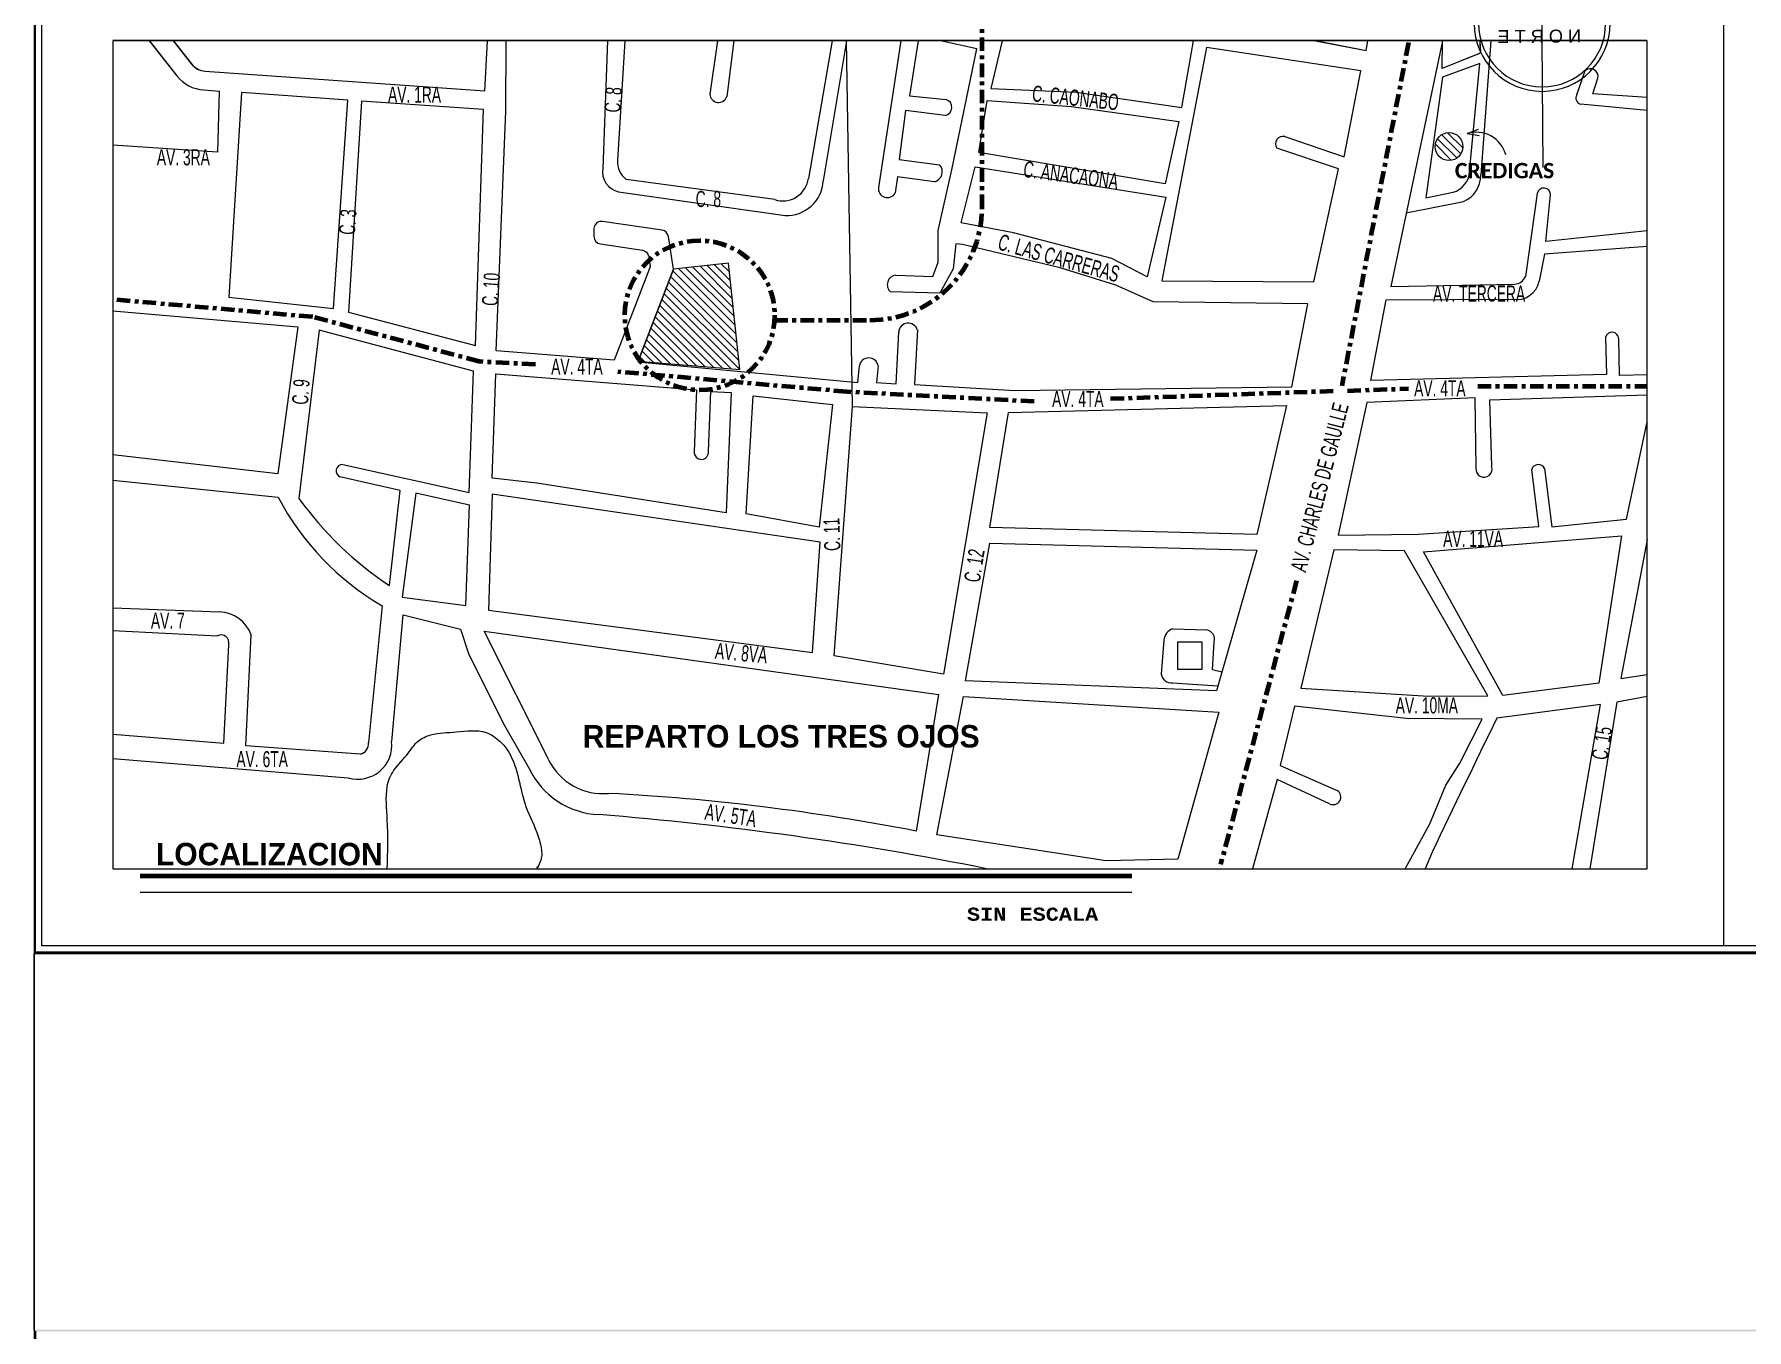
# Model space of a CAD drawing. Header units: metres. Extents: x -144 to 1000, y -717 to 29.
# Drawn here: x -24.19 to 21.32, y -599.13 to -564.7 of the extents above; entities that cross this region are included whole.
import ezdxf

# ---------------------------------------------------------------- set-up
doc = ezdxf.new("R2010")
doc.units = ezdxf.units.M
doc.linetypes.add('Dash Dot 3_16_', pattern=[0.595313, 0.357187, -0.119063, 0, -0.119063])
doc.layers.get('0').update_dxf_attribs({"color": 1})
for name, color, linetype, lineweight in [('4', 7, 'Continuous', 18), ('A-DETL', 1, 'Continuous', 9), ('A-DETL-GENF', 1, 'Continuous', 9), ('A-DETL-THIN', 1, 'Continuous', 9), ('AX-065-C-SOLAR$0$hatch_polil', 1, 'Continuous', 18), ('AX-065-C-SOLAR$0$TEXT50', 1, 'Continuous', 18), ('G-ANNO-TEXT', 2, 'Continuous', 9), ('G-ANNO-TTLB', 3, 'Continuous', 18), ('G-IMPT', 1, 'Continuous', 9)]:
    doc.layers.add(name, color=color, linetype=linetype, lineweight=lineweight)
doc.layers.add('UBICACION Y LOCALIZACION UPDATE_dwg', color=7, linetype='Continuous', lineweight=18, true_color=0x767676)
doc.styles.add('Arial', font='arial.ttf', dxfattribs={"height": 0.433594})
doc.styles.add('Arial Narrow_2', font='ARIALN.TTF', dxfattribs={"width": 0.75, "height": 0.008604})
doc.styles.add('Britannic Bold_B_7', font='', dxfattribs={"height": 0.006})
doc.styles.add('Calibri_B', font='calibrib.ttf', dxfattribs={"height": 0.165})
doc.styles.add('Courier New_B_10', font='courbd.ttf', dxfattribs={"height": 0.0035})
doc.styles.get('Britannic Bold_B_7').set_extended_font_data('Britannic Bold', bold=True)

# ---------------------------------------------------------------- blocks, each defined once
blk = doc.blocks.new('tarjeta de nathalie 00')
at = {"layer": 'G-IMPT', "lineweight": 9}
h = blk.add_hatch(color=3, dxfattribs=at)
h.paths.add_polyline_path([(-145.23888, -717.38489), (-145.21019, -717.38489), (-145.21019, -716.89355), (-145.21019, -716.79934), (-145.23888, -716.79934), (-145.23888, -716.89379)])
h.paths.add_polyline_path([(-145.20996, -716.7991), (-145.20996, -717.3851), (-145.2392, -717.3851), (-145.2392, -716.7991)])
h.paths.add_polyline_path([(-145.23902, -717.3868), (-145.20826, -717.3868), (-145.20826, -716.7974), (-145.2392, -716.7974), (-146.09866, -716.7974), (-146.09866, -717.3868)])
h.paths.add_polyline_path([(-145.20795, -716.79707), (-145.20795, -717.3871), (-146.09898, -717.3871), (-146.09898, -716.79707)])
at = {"layer": 'G-ANNO-TTLB'}
for p, q in [((-146.09898, -716.79707), (-146.09898, -717.3871)), ((-146.09898, -716.79707), (-146.09898, -717.38713)), ((-146.09866, -717.3868), (-146.09866, -716.7974)), ((-146.09696, -717.3851), (-146.09696, -716.7991)), ((-145.23902, -717.3868), (-146.09866, -717.3868))]:
    blk.add_line(p, q, dxfattribs=at)
at = {"layer": 'G-ANNO-TTLB', "color": 3}
for p, q in [((-145.20996, -717.3851), (-146.09696, -717.3851)), ((-146.09898, -717.3871), (-145.20795, -717.3871)), ((-146.09898, -717.38713), (-145.20795, -717.38713))]:
    blk.add_line(p, q, dxfattribs=at)
blk = doc.blocks.new('NORTE_dwg_AX-065-C-SOLAR$0$AX-NORTE-1554322-INDICE Y PORTADA')
at = {"lineweight": 18}
blk.add_hatch(color=256, dxfattribs=at).paths.add_polyline_path([(-57.554, -4.584), (-58.425, -4.584), (-58.425, -2.508), (-58.281, -2.483), (-58.135, -2.468), (-57.989, -2.463), (-57.844, -2.468), (-57.698, -2.483), (-57.554, -2.508)])
at = {"layer": 'AX-065-C-SOLAR$0$hatch_polil'}
for p, q in [((-57.989, -9.392), (-57.989, -1.111)), ((-58.425, -4.584), (-58.425, -2.508)), ((-57.554, -4.584), (-57.554, -2.508)), ((-55.088, -4.584), (-60.89, -4.584))]:
    blk.add_line(p, q, dxfattribs=at)
for radius in [2.268, 2.12]:
    blk.add_circle((-57.989, -4.584), radius, dxfattribs=at)
at = {"layer": 'AX-065-C-SOLAR$0$TEXT50', "insert": (-57.889, -4.797), "char_height": 0.4336, "width": 3.32895, "attachment_point": 2, "line_spacing_factor": 0.941778, "style": 'Arial'}
blk.add_mtext('N O R T E', dxfattribs=at)

msp = doc.modelspace()

# ---------------------------------------------------------------- block references
for p, xscale, yscale, zscale in [((14502.667, 70741.827), 99.43160266323505, 99.43160266323505, 99.43160266323505), ((18106.759, 88355.704), 124.1004357506149, 124.1004357506149, 124.1004357506149)]:
    msp.add_blockref('tarjeta de nathalie 00', p, dxfattribs=dict(xscale=xscale, yscale=yscale, zscale=zscale))

# ---------------------------------------------------------------- next in the draw order: linework, layer by layer
msp.add_line((-24.189, -589.125), (-24.189, -599.125))
at = {"layer": 'A-DETL', "color": 7, "linetype": 'Dash Dot 3_16_', "lineweight": 140}
for p, q in [((0.998, -569.316), (0.998, -559.129)), ((-4.521, -572.299), (-1.985, -572.299))]:
    msp.add_line(p, q, dxfattribs=at)
at = {"layer": 'A-DETL', "linetype": 'Dash Dot 3_16_', "lineweight": 140}
for p, q in [((12.328, -564.924), (10.557, -574.039)), ((-16.79, -572.213), (-22.034, -571.755)), ((-12.362, -573.4), (-16.79, -572.213)), ((-10.873, -573.478), (-12.362, -573.4)), ((-2.584, -574.203), (-8.68, -573.67)), ((2.381, -574.463), (-2.584, -574.203)), ((10.33, -574.186), (4.368, -574.394)), ((10.707, -574.172), (12.324, -574.116)), ((14.167, -574.052), (18.642, -574.052)), ((9.352, -579.229), (7.334, -586.76))]:
    msp.add_line(p, q, dxfattribs=at)
at = {"layer": 'A-DETL', "lineweight": 100}
msp.add_line((-21.376, -587.063), (4.974, -587.063), dxfattribs=at)
at = {"layer": 'A-DETL', "color": 7, "linetype": 'Dash Dot 3_16_', "lineweight": 140}
msp.add_circle((-6.506, -572.17), 1.989, dxfattribs=at)
msp.add_arc((-1.985, -569.316), 2.983, 270, 0, dxfattribs=at)
at = {"layer": 'A-DETL-GENF', "color": 1, "true_color": 0xff0000}
for p, q in [((13.717, -567.879), (13.21, -567.372)), ((13.769, -567.72), (13.369, -567.32)), ((13.463, -568.047), (13.042, -567.626)), ((13.613, -567.986), (13.103, -567.476)), ((13.182, -567.977), (13.112, -567.907)), ((-5.542, -572.665), (-7.22, -570.988)), ((-5.567, -572.43), (-7.07, -570.927)), ((-5.592, -572.194), (-6.879, -570.907)), ((-5.617, -571.958), (-6.688, -570.887)), ((-5.641, -571.722), (-6.497, -570.867)), ((-5.666, -571.487), (-6.306, -570.847)), ((-5.691, -571.251), (-6.115, -570.827)), ((-5.716, -571.015), (-5.925, -570.807)), ((-5.468, -573.372), (-7.395, -571.445)), ((-5.493, -573.137), (-7.337, -571.293)), ((-5.518, -572.901), (-7.278, -571.14)), ((-5.898, -573.575), (-7.571, -571.902)), ((-5.668, -573.594), (-7.512, -571.75)), ((-5.443, -573.608), (-7.454, -571.598)), ((-6.59, -573.516), (-7.746, -572.36)), ((-6.36, -573.535), (-7.688, -572.207)), ((-6.129, -573.555), (-7.629, -572.055)), ((-7.282, -573.457), (-7.922, -572.817)), ((-7.051, -573.477), (-7.863, -572.664)), ((-6.821, -573.496), (-7.805, -572.512)), ((-7.973, -573.398), (-8.097, -573.274)), ((-7.743, -573.418), (-8.039, -573.122)), ((-7.512, -573.437), (-7.98, -572.969))]:
    msp.add_line(p, q, dxfattribs=at)
at = {"layer": 'A-DETL-THIN'}
for p, q in [((20.702, -530.656), (20.702, -588.923)), ((-7.202, -570.941), (-8.14, -573.384)), ((-5.74, -570.787), (-7.202, -570.941)), ((-5.443, -573.613), (-5.74, -570.787)), ((-8.14, -573.384), (-5.443, -573.613)), ((-21.376, -587.498), (4.974, -587.498))]:
    msp.add_line(p, q, dxfattribs=at)
msp.add_circle((13.404, -567.685), 0.37, dxfattribs=at)
at = {"layer": 'G-ANNO-TEXT', "color": 1, "true_color": 0xff0000}
for q in [(14.19, -567.224), (14.208, -567.392)]:
    msp.add_line((13.885, -567.342), q, dxfattribs=at)
msp.add_arc((14.13, -568.118), 0.813, 15.2846, 107.4902, dxfattribs=at)
at = {"layer": 'UBICACION Y LOCALIZACION UPDATE_dwg', "lineweight": 18}
for p, q in [((-21.138, -564.871), (-20.4, -565.802)), ((-21.138, -564.873), (-20.4, -565.805)), ((-20.5, -564.871), (-20.008, -565.491)), ((-20.499, -564.873), (-20.007, -565.494)), ((-8.952, -564.873), (-9.083, -568.268)), ((-8.492, -564.873), (-8.689, -568.058)), ((-6.032, -564.873), (-6.233, -566.29)), ((-5.598, -564.873), (-5.782, -566.357)), ((-2.989, -564.873), (-3.619, -568.53)), ((-1.164, -564.873), (-1.756, -568.769)), ((14.514, -564.873), (14.248, -568.441)), ((16.804, -566.307), (17.024, -565.665)), ((18.668, -566.724), (16.911, -566.563)), ((-4.512, -569.095), (-8.463, -568.558)), ((-8.663, -568.885), (-4.237, -569.515)), ((12.27, -569.443), (13.789, -569.144)), ((15.75, -568.933), (15.434, -571.141)), ((-22.099, -576.553), (-17.707, -577.004)), ((-22.099, -579.945), (-19.263, -580.052)), ((-14.946, -579.887), (-15.308, -583.518)), ((-22.099, -580.542), (-19.32, -580.683)), ((6.063, -580.502), (6.967, -580.53)), ((5.83, -580.8), (5.755, -581.707)), ((6.06, -581.937), (7.263, -582.014)), ((-22.099, -583.942), (-15.843, -584.457)), ((12.954, -586.432), (12.771, -586.874))]:
    msp.add_line(p, q, dxfattribs=at)
at = {"layer": 'UBICACION Y LOCALIZACION UPDATE_dwg', "lineweight": 18, "flags": 128}
for points in [[(18.665, -564.871), (-22.099, -564.871)], [(18.668, -564.873), (-22.099, -564.873)], [(-22.099, -564.873), (-22.099, -586.874), (18.668, -586.874)], [(-19.65, -565.682), (-12.213, -566.203), (-12.147, -564.873)], [(-2.608, -564.873), (-3.225, -568.596)], [(-2.444, -574.592), (1.134, -574.758), (-0.031, -581.706), (-2.935, -581.219), (-2.444, -574.592), (-2.608, -564.873)], [(-1.296, -571.1), (-0.308, -571.137), (-0.171, -570.757), (-0.166, -569.912), (0.197, -568.303), (0.859, -565.089), (-0.108, -564.873)], [(-0.703, -564.873), (-0.927, -566.335), (0.039, -566.434)], [(1.53, -564.873), (1.234, -566.147), (3.497, -566.241), (6.306, -566.644), (6.616, -564.873)], [(9.044, -567.42), (10.617, -567.956), (11.058, -565.669), (6.957, -565.049), (5.778, -571.255), (9.816, -571.279), (10.472, -568.277), (8.828, -567.729)], [(9.854, -564.871), (11.2, -565.129), (11.25, -564.871)], [(9.856, -564.873), (11.202, -565.132), (11.252, -564.873)], [(13.232, -564.873), (11.857, -571.405), (15.157, -571.344)], [(14.222, -564.871), (14.236, -565.202), (13.221, -565.609), (13.229, -564.871)], [(14.225, -564.873), (14.238, -565.205), (13.224, -565.612), (13.232, -564.873)], [(18.668, -586.874), (18.668, -564.873)], [(13.949, -568.356), (14.226, -565.479), (13.235, -565.841), (12.788, -569.049), (13.512, -568.899)], [(18.668, -566.38), (17.227, -566.286), (17.362, -565.864)], [(-19.685, -566.181), (-19.273, -566.21), (-19.317, -567.834), (-22.099, -567.646)], [(0.018, -566.858), (-1.035, -566.724), (-1.202, -568.032), (-0.131, -568.168)], [(-0.271, -568.625), (-1.247, -568.486), (-1.308, -568.915)], [(18.668, -569.928), (15.98, -570.207), (16.101, -568.97)], [(-0.723, -572.556), (-0.794, -574.008), (1.87, -574.163), (9.232, -574.069), (9.65, -571.868), (5.546, -571.808), (4.555, -571.367), (3.075, -570.907), (0.474, -570.291), (0.303, -570.272), (0.227, -570.936), (-0.129, -571.585), (-1.438, -571.548)], [(18.668, -570.34), (15.944, -570.546), (15.798, -571.262)], [(17.563, -572.758), (17.586, -573.742), (11.326, -573.902), (11.738, -571.755), (15.096, -571.743)], [(-22.099, -572.052), (-17.187, -572.476), (-17.712, -576.384), (-22.099, -575.873)], [(-15.99, -576.134), (-12.63, -576.876), (-12.52, -573.658), (-16.62, -572.565), (-17.157, -577.033)], [(-1.766, -573.513), (-1.811, -573.951), (-1.282, -573.989), (-1.217, -572.615)], [(18.668, -573.754), (17.933, -573.766), (17.917, -572.79)], [(-6.275, -575.775), (-6.212, -574.197), (-5.668, -574.219), (-5.803, -577.421), (-10.834, -576.627), (-12.022, -576.498), (-11.922, -573.725), (-6.59, -574.147), (-6.653, -575.794)], [(-8.148, -573.406), (-2.305, -573.951), (-2.264, -573.51)], [(14.122, -576.228), (14.099, -574.36), (11.222, -574.483), (10.456, -578.013), (12.584, -577.986), (15.791, -577.783), (15.603, -576.268)], [(18.668, -574.292), (14.482, -574.424), (14.537, -576.182)], [(15.943, -576.238), (16.138, -577.793), (18.119, -577.587), (18.668, -575)], [(-14.753, -579.352), (-14.462, -576.827), (-16.066, -576.461)], [(18.668, -578.139), (17.972, -581.817), (18.668, -581.711)], [(-14.691, -583.49), (-14.386, -580.125), (-12.861, -580.506), (-12.64, -581.184), (-11.692, -583.068), (-11.038, -584.209)], [(-10.528, -583.966), (-12.237, -580.56), (-0.158, -582.244), (-0.75, -585.876)], [(-22.099, -583.303), (-19.155, -583.539), (-19.02, -580.923)], [(-15.529, -583.833), (-18.568, -583.605), (-18.422, -580.659)], [(6.195, -580.848), (6.838, -580.848), (6.838, -581.585), (6.202, -581.585), (6.202, -580.848)], [(7.367, -581.654), (7.116, -581.592), (7.163, -580.848)], [(18.668, -582.299), (17.867, -582.452), (17.147, -586.874)], [(12.242, -586.874), (12.898, -585.68), (13.322, -584.656), (13.69, -584.072), (14.282, -582.904), (12.276, -582.886), (9.301, -582.558), (8.921, -584.13), (10.433, -584.795)], [(16.677, -586.874), (17.432, -582.509), (14.679, -582.876)], [(10.232, -585.148), (8.84, -584.508), (8.183, -586.874)]]:
    msp.add_lwpolyline(points, dxfattribs=at)
at = {"layer": 'UBICACION Y LOCALIZACION UPDATE_dwg', "lineweight": 18}
msp.add_lwpolyline([(-8.14, -573.384), (-7.202, -570.941), (-7.338, -570.075, 0.328111), (-7.506, -569.908), (-9.087, -569.675, 0.457845), (-9.316, -569.873), (-9.316, -570.075, 0.371888), (-9.146, -570.273), (-8.03, -570.437, -0.328111), (-7.862, -570.604), (-7.828, -570.823, -0.131374), (-7.838, -570.925), (-8.775, -573.365), (-11.912, -573.109), (-11.66, -566.741), (-11.647, -564.898)], format="xyb", dxfattribs=at)
at = {"layer": 'UBICACION Y LOCALIZACION UPDATE_dwg', "lineweight": 18, "flags": 128}
for points in [[(-15.853, -566.45), (-18.681, -566.252), (-19.016, -571.684), (-16.241, -571.989)], [(-12.247, -566.702), (-15.491, -566.475), (-15.841, -572.089), (-12.466, -572.973)], [(1.133, -566.465), (3.371, -566.619), (6.225, -567.022), (5.858, -568.68), (0.908, -567.839)], [(0.444, -569.709), (0.812, -568.226), (5.879, -569.033), (5.38, -571.145), (4.443, -570.658), (1.833, -569.982)], [(-5.085, -574.31), (-2.977, -574.539), (-3.332, -577.801), (-5.27, -577.448)], [(1.702, -574.75), (9.085, -574.564), (8.299, -577.996), (1.206, -577.81)], [(-14.047, -576.895), (-14.413, -579.658), (-12.723, -579.882), (-12.621, -577.213)], [(-12.025, -576.922), (-12.12, -580.002), (-3.506, -581.13), (-3.306, -578.197)], [(1.206, -578.224), (8.299, -578.41), (7.224, -582.152), (0.557, -581.886)], [(12.727, -578.45), (17.988, -578.025), (17.39, -581.942), (14.831, -582.273)], [(12.225, -578.425), (10.347, -578.4), (9.471, -582.081), (12.864, -582.293), (14.433, -582.285)], [(0.502, -582.3), (7.285, -582.714), (6.196, -586.622), (4.292, -586.661), (-0.204, -585.975)]]:
    msp.add_lwpolyline(points, close=True, dxfattribs=at)
at = {"layer": 'UBICACION Y LOCALIZACION UPDATE_dwg', "lineweight": 18}
for centre, radius, start, end in [((-19.616, -565.181), 0.5, 218.4007, 265.9918), ((-19.615, -565.183), 0.5, 218.4007, 265.9918), ((17.156, -565.829), 0.21, 350.3916, 128.9905), ((-19.615, -565.183), 1.001, 218.4007, 265.9918), ((-6.002, -566.283), 0.232, 182.5535, 341.339), ((-0.025, -566.644), 0.219, 281.4003, 73.0138), ((16.941, -566.4), 0.165, 145.5282, 259.7888), ((8.998, -567.618), 0.204, 77.0063, 213.0742), ((-8.55, -568.356), 0.541, 170.5632, 257.9397), ((-8.11, -568.097), 0.58, 176.0789, 232.561), ((-0.34, -568.354), 0.279, 284.2567, 41.7579), ((13.355, -568.325), 0.595, 285.3403, 357.0615), ((-4.297, -568.447), 0.683, 251.5997, 353.0104), ((-4.19, -568.551), 0.966, 267.2278, 357.3145), ((-1.52, -568.804), 0.239, 171.6838, 332.3581), ((13.502, -568.456), 0.746, 292.6804, 1.1453), ((15.924, -568.965), 0.177, 358.5099, 169.6789), ((-1.262, -571.358), 0.26, 97.5656, 227.3244), ((15.205, -571.15), 0.603, 259.5618, 349.2831), ((15.112, -570.992), 0.355, 277.2146, 335.308), ((-0.965, -572.631), 0.253, 17.241, 176.3487), ((17.738, -572.801), 0.18, 3.311, 166.3019), ((-2.015, -573.554), 0.253, 9.4386, 169.9973), ((-6.463, -575.807), 0.191, 176.2064, 9.5179), ((-15.996, -576.305), 0.171, 88.0428, 245.7085), ((14.335, -576.258), 0.216, 172.0199, 20.6594), ((15.778, -576.315), 0.181, 24.8333, 165.0182), ((-11.297, -573.628), 7.245, 207.7712, 239.7588), ((-9.602, -571.605), 9.303, 215.6954, 236.38), ((-19.3, -580.988), 0.937, 20.533, 87.7722), ((6.17, -580.826), 0.341, 108.2164, 175.6489), ((6.927, -580.774), 0.247, 342.5947, 80.7632), ((-19.227, -580.875), 0.213, 346.9785, 115.9411), ((6.033, -581.656), 0.283, 190.4751, 275.3835), ((314.614, -730.585), 334.334, 153.78121, 154.4585), ((-15.587, -583.593), 0.901, 253.4857, 6.5745), ((-15.59, -583.555), 0.284, 282.5307, 7.4572), ((-9.095, -583.289), 2.15, 205.3552, 267.4911), ((-9.08, -583.276), 1.604, 205.4581, 275.8579), ((-12.018, -643.811), 59.02, 78.99423, 86.98755), ((10.328, -584.97), 0.203, 241.5208, 58.9851), ((-16.301, -674.095), 88.943, 78.70651, 85.41387)]:
    msp.add_arc(centre, radius, start, end, dxfattribs=at)
msp.add_open_spline([(-14.808, -586.874), (-14.796, -586.442), (-14.776, -585.716), (-14.866, -584.905), (-14.758, -584.461), (-14.573, -584.155), (-14.275, -583.868), (-14.027, -583.465), (-13.557, -583.254), (-12.945, -583.262), (-12.273, -583.143), (-11.813, -583.462), (-11.329, -584.074), (-11.273, -585.059), (-10.825, -585.848), (-10.692, -586.417), (-10.702, -586.629), (-10.852, -586.926), (-10.826, -586.839), (-10.818, -586.812)], degree=3, knots=[0, 0, 0, 0, 25.949209, 43.638744, 48.238108, 53.041701, 64.810814, 73.06204, 80.663091, 94.275708, 110.071789, 118.990364, 126.245463, 156.479287, 173.710254, 181.887581, 188.656982, 191.476346, 192.744386, 192.744386, 192.744386, 192.744386], dxfattribs=at)

# ---------------------------------------------------------------- next in the draw order: block references
at = {"xscale": -0.7961244896004952, "yscale": 0.7961244896004959, "zscale": 0.796124489600496, "rotation": 0.4650885941955085}
msp.add_blockref('NORTE_dwg_AX-065-C-SOLAR$0$AX-NORTE-1554322-INDICE Y PORTADA', (-30.315, -561.138), dxfattribs=at)

# ---------------------------------------------------------------- next in the draw order: texts
at = {"layer": '4', "attachment_point": 1, "line_spacing_factor": 0.974696, "style": 'Arial Narrow_2'}
for s, insert, char_height, width, rotation in [('C. CAONABO', (2.356, -566.057), 0.4277, 2.70932, 354.0053), ('C. 8', (-9.044, -566.763), 0.4277, 0.79284, 86.0489), ('C. ANACAONA', (2.132, -568.067), 0.42773, 2.97185, 352.4649), ('C. 3', (-16.096, -570.011), 0.4277, 0.79284, 86.0489), ('C. LAS CARRERAS', (1.502, -569.999), 0.42773, 3.88546, 344.5037), ('C. 10', (-12.298, -571.902), 0.4277, 1.03437, 86.0489), ('C. 9', (-17.342, -574.526), 0.4277, 0.79284, 86.0489), ('AV. CHARLES DE GAULLE', (9.187, -578.909), 0.42773, 5.40289, 75.5747), ('C. 11', (-3.193, -578.438), 0.4277, 1.03437, 91.9049), ('C. 12', (0.513, -579.222), 0.4277, 1.03437, 81.2853), ('AV. 8VA', (-6.072, -580.865), 0.4277, 1.63819, 354.6483), ('C. 15', (17.185, -583.938), 0.4277, 1.03437, 81.2853), ('AV. 5TA', (-6.327, -585.143), 0.4277, 1.61194, 351.574)]:
    msp.add_mtext(s, dxfattribs=dict(at, insert=insert, char_height=char_height, width=width, rotation=rotation))
for s, insert, char_height, width in [('AV. 1RA', (-14.788, -566.09), 0.4277, 1.6592), ('AV. 3RA', (-20.931, -567.756), 0.4277, 1.6592), ('C. 8', (-6.612, -568.864), 0.4277, 0.79284), ('AV. TERCERA', (12.979, -571.377), 0.42773, 2.87734), ('AV. 4TA', (-10.453, -573.318), 0.4277, 1.61194), ('AV. 4TA', (2.858, -574.18), 0.4277, 1.61194), ('AV. 4TA', (12.478, -573.898), 0.4277, 1.61194), ('AV. 11VA', (13.249, -577.894), 0.4277, 1.87972), ('AV. 7', (-21.089, -580.068), 0.4277, 1.06063), ('AV. 10MA', (11.988, -582.32), 0.4277, 1.95323), ('AV. 6TA', (-18.816, -583.748), 0.4277, 1.61194)]:
    msp.add_mtext(s, dxfattribs=dict(at, insert=insert, char_height=char_height, width=width))
at = {"layer": 'G-ANNO-TEXT', "color": 1, "true_color": 0xff0000, "style": 'Calibri_B'}
msp.add_text('CREDIGAS', height=0.4083, dxfattribs=at).set_placement((13.561, -568.529))
at = {"layer": 'G-ANNO-TEXT'}
for s, height, style, p in [('REPARTO LOS TRES OJOS', 0.59659, 'Britannic Bold_B_7', (-9.616, -583.654)), ('LOCALIZACION', 0.59659, 'Britannic Bold_B_7', (-20.956, -586.784)), ('SIN ESCALA', 0.348, 'Courier New_B_10', (0.596, -588.257))]:
    msp.add_text(s, height=height, dxfattribs=dict(at, style=style)).set_placement(p)

doc.saveas('drawing.dxf')
